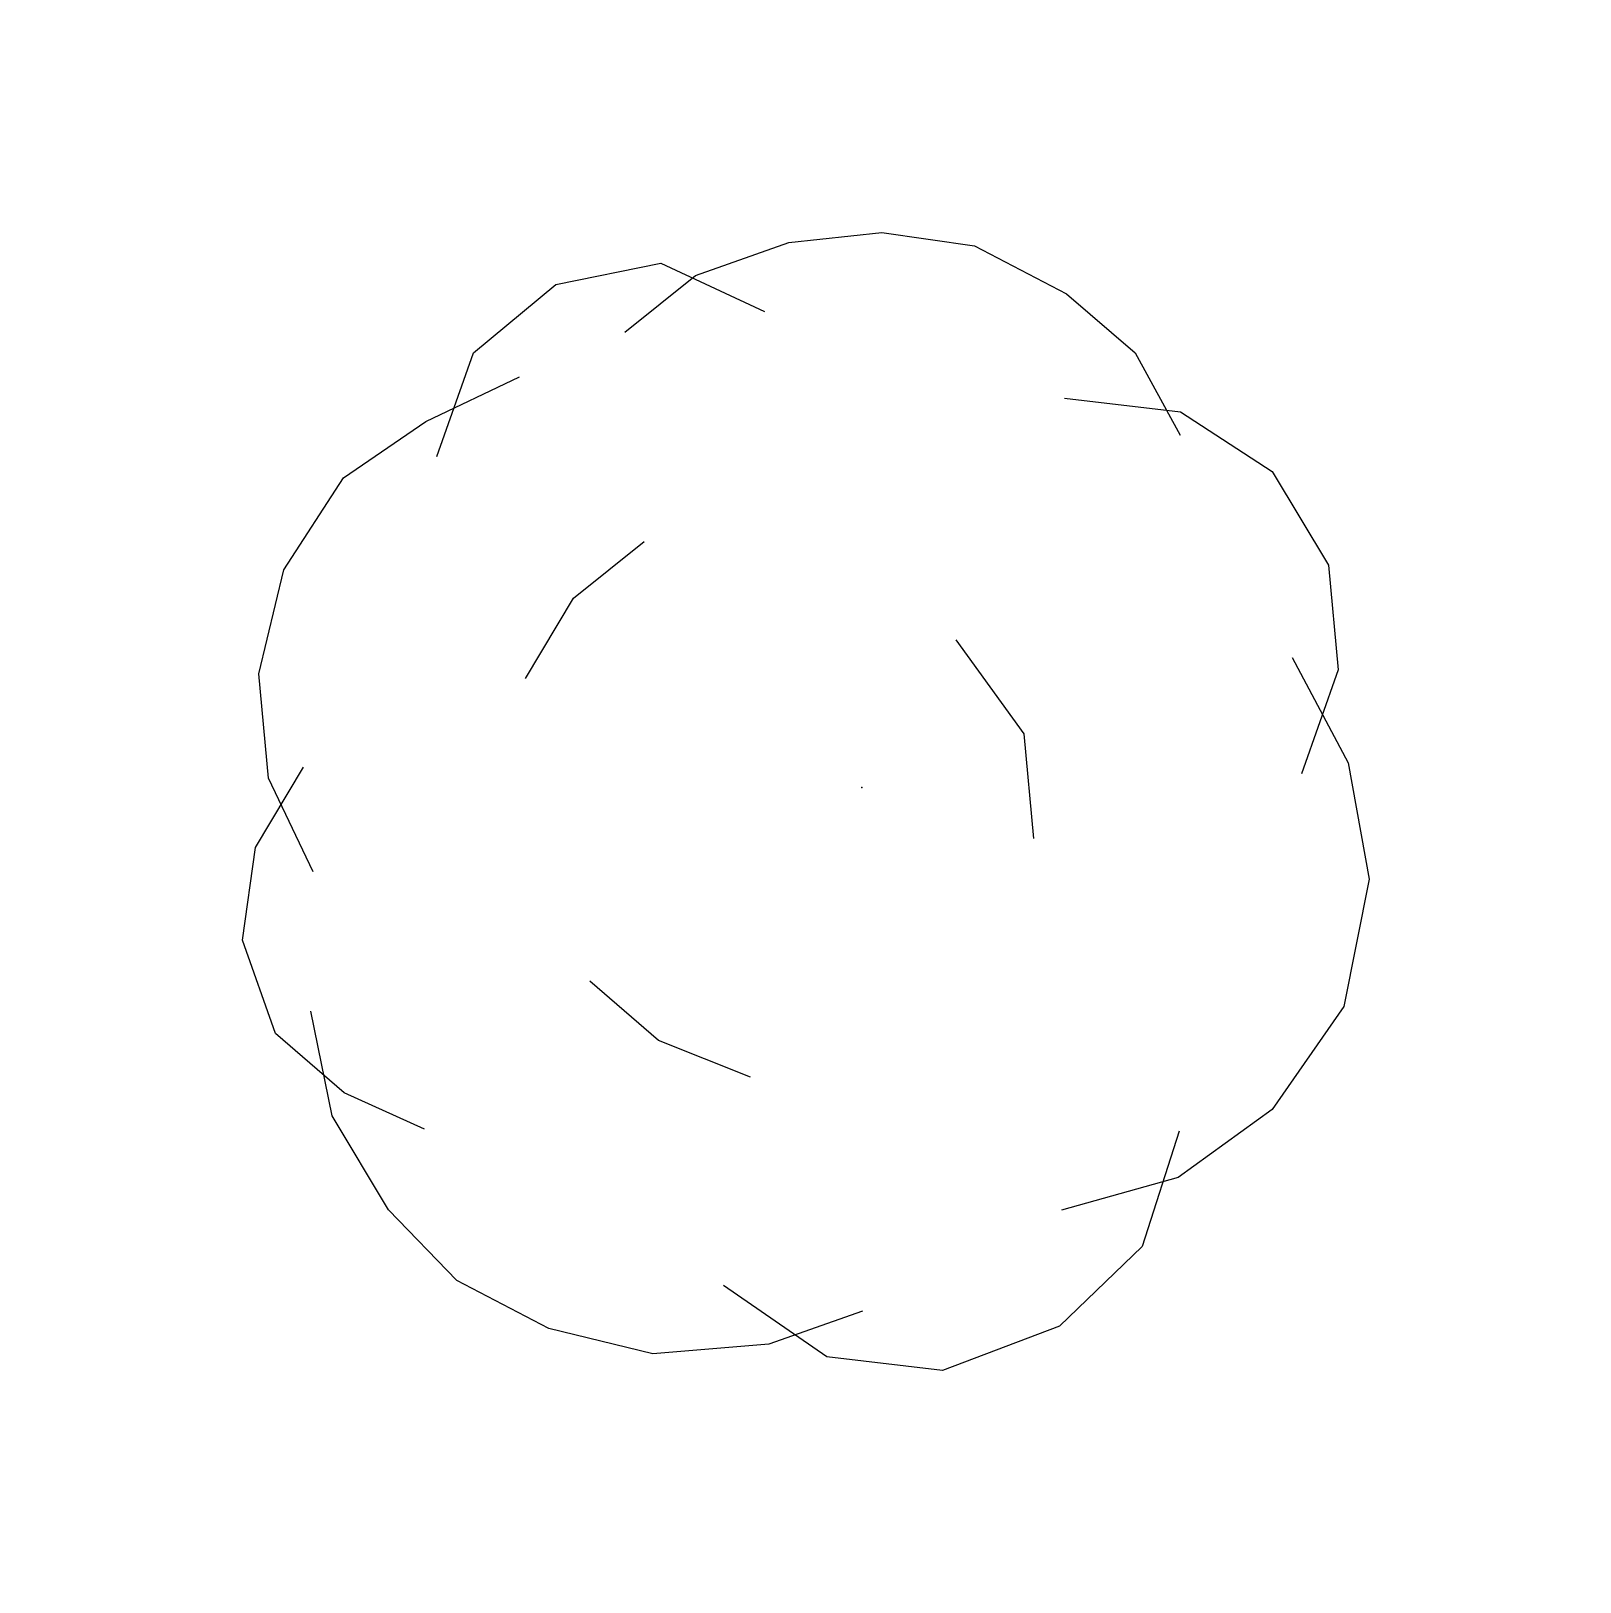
# Model space of a CAD drawing. Header units: metres. Extents: x 64 to 796628, y 142 to 671743.
# Drawn here: x 78184.409 to 78185.844, y 250555.637 to 250557.075 of the extents above; entities that cross this region are included whole.
import ezdxf

# ---------------------------------------------------------------- set-up
doc = ezdxf.new("R2010")
doc.units = ezdxf.units.M
doc.header["$LTSCALE"] = 2
doc.layers.add('Arbres', color=100, linetype='Continuous')
doc.layers.add('TopoMat', color=7, linetype='Continuous')

# ---------------------------------------------------------------- blocks, each defined once
blk = doc.blocks.new('A$C79051592')
blk.add_point((0, 0))
blk = doc.blocks.new('ARBRE')
blk.add_point((364420.31, 376331.7))
at = {"layer": 'Arbres'}
for p, q in [((364420.0302, 376332.7441), (364420.2235, 376332.7881)), ((364420.2235, 376332.7881), (364420.4149, 376332.7359)), ((364419.8828, 376332.6029), (364420.0302, 376332.7441)), ((364420.4149, 376332.7359), (364420.546, 376332.5695)), ((364420.2976, 376332.6518), (364420.4619, 376332.6868)), ((364420.4619, 376332.6868), (364420.6442, 376332.6636)), ((364419.7105, 376332.6451), (364419.8939, 376332.6701)), ((364419.8939, 376332.6701), (364420.0862, 376332.6659)), ((364420.6442, 376332.6636), (364420.8065, 376332.6024)), ((364419.5352, 376332.543), (364419.7105, 376332.6451)), ((364420.8065, 376332.6024), (364420.9487, 376332.5032)), ((364419.4068, 376332.3918), (364419.5352, 376332.543)), ((364420.9487, 376332.5032), (364421.0608, 376332.3468)), ((364419.3356, 376332.2105), (364419.4068, 376332.3918)), ((364421.0608, 376332.3468), (364421.1249, 376332.1915)), ((364419.9908, 376332.2542), (364420.1551, 376332.2892)), ((364419.8445, 376332.1612), (364419.9908, 376332.2542)), ((364419.2564, 376332.1064), (364419.4027, 376332.1995)), ((364419.3315, 376332.0182), (364419.3356, 376332.2105)), ((364421.1249, 376332.1915), (364421.1308, 376332.0182)), ((364420.9706, 376332.1755), (364421.1508, 376332.0562)), ((364419.1571, 376331.9642), (364419.2564, 376332.1064)), ((364421.1508, 376332.0562), (364421.2529, 376331.8809)), ((364419.134, 376331.7819), (364419.1571, 376331.9642)), ((364421.2529, 376331.8809), (364421.2678, 376331.6785)), ((364420.5887, 376331.8662), (364420.6226, 376331.6538)), ((364419.1589, 376331.5985), (364419.2111, 376331.7898)), ((364419.198, 376331.6265), (364419.134, 376331.7819)), ((364421.2678, 376331.6785), (364421.1966, 376331.4972)), ((364420.6226, 376331.6538), (364420.5514, 376331.4725)), ((364419.3011, 376331.4993), (364419.198, 376331.6265)), ((364419.1739, 376331.3961), (364419.1589, 376331.5985)), ((364419.762, 376331.4509), (364419.6979, 376331.6062)), ((364421.1305, 376331.5563), (364421.1354, 376331.3349)), ((364421.1966, 376331.4972), (364421.0492, 376331.356)), ((364419.8841, 376331.3136), (364419.762, 376331.4509)), ((364419.2279, 376331.2218), (364419.1739, 376331.3961)), ((364421.1354, 376331.3349), (364421.0732, 376331.1246)), ((364419.34, 376331.0654), (364419.2279, 376331.2218)), ((364421.0732, 376331.1246), (364420.9248, 376330.9353)), ((364419.4912, 376330.9371), (364419.34, 376331.0654)), ((364419.7766, 376330.7867), (364419.6655, 376330.9911)), ((364419.6915, 376330.8559), (364419.4912, 376330.9371)), ((364420.9248, 376330.9353), (364420.7203, 376330.8242)), ((364420.5481, 376330.8664), (364420.3907, 376330.7062)), ((364419.8738, 376330.8327), (364419.6915, 376330.8559)), ((364420.5079, 376330.7903), (364420.2876, 376330.8335)), ((364420.7203, 376330.8242), (364420.5079, 376330.7903)), ((364419.9569, 376330.6674), (364419.7766, 376330.7867)), ((364420.3907, 376330.7062), (364420.1873, 376330.6432)), ((364420.1873, 376330.6432), (364419.9569, 376330.6674))]:
    blk.add_line(p, q, dxfattribs=at)
at = {"layer": 'TopoMat'}
blk.add_blockref('A$C79051592', (364420.31, 376331.7), dxfattribs=at)

msp = doc.modelspace()

# ---------------------------------------------------------------- block references
at = {"xscale": 0.500000000006761, "yscale": 0.5, "zscale": 0.5, "rotation": 26.75906999719924}
msp.add_blockref('ARBRE', (208.0856, 503.3777), dxfattribs=at)
msp.add_blockref('ARBRE', (208.0856, 503.3777), dxfattribs=at)
msp.add_blockref('ARBRE', (208.0856, 503.3777), dxfattribs=at)
msp.add_blockref('ARBRE', (208.0856, 503.3777), dxfattribs=at)
msp.add_blockref('ARBRE', (208.0856, 503.3777), dxfattribs=at)

doc.saveas('drawing.dxf')
